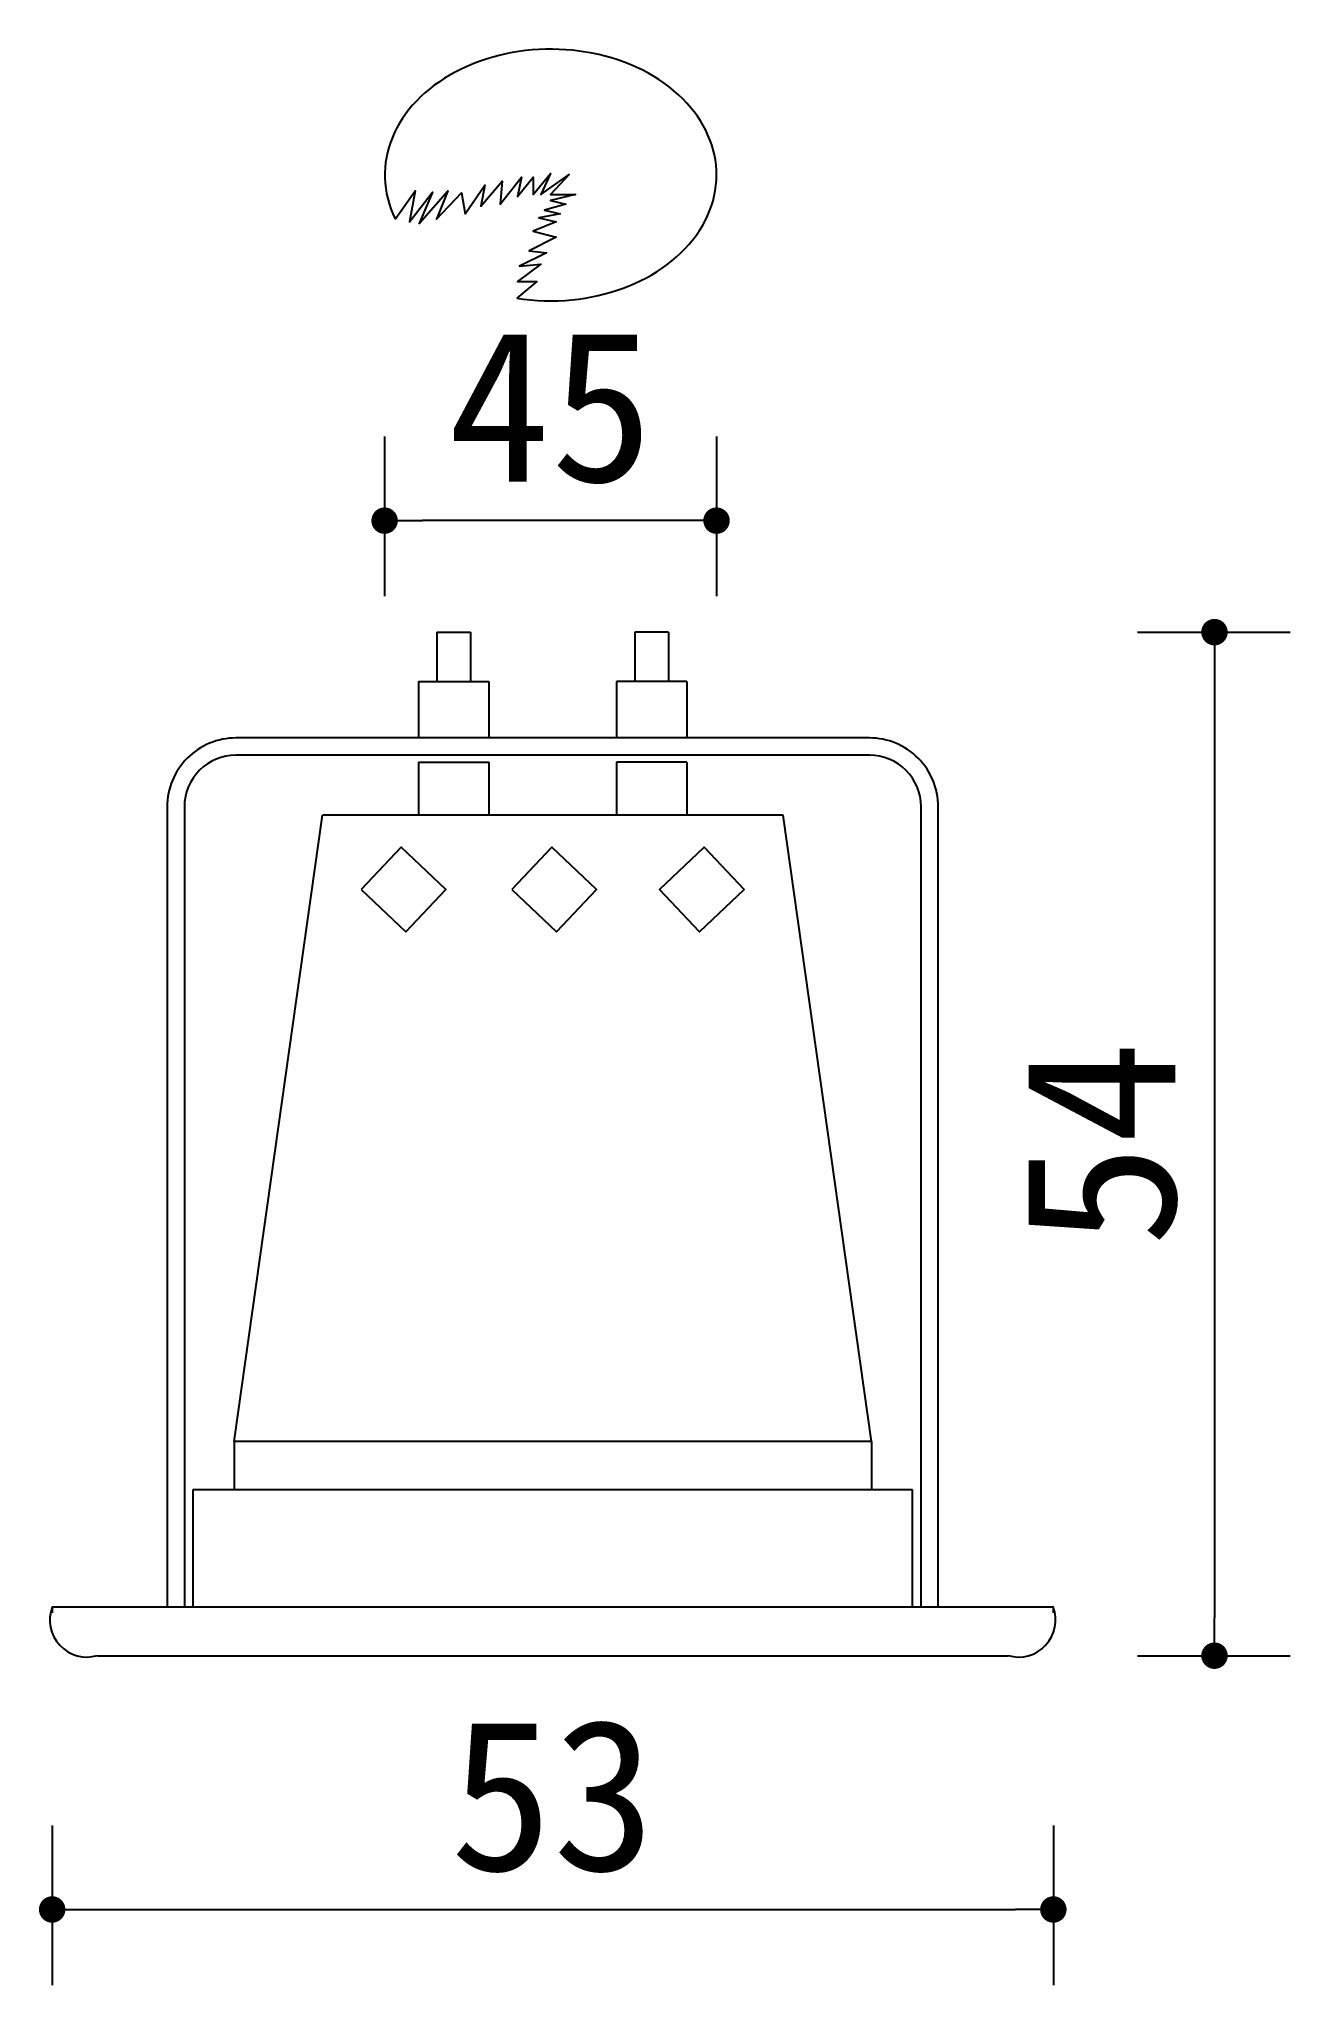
# Model space of a CAD drawing. Extents: x 230 to 296, y 337 to 440.
import ezdxf

# ---------------------------------------------------------------- set-up
doc = ezdxf.new("R2010")
doc.units = 0
doc.header["$MEASUREMENT"] = 0
doc.layers.get('0').update_dxf_attribs({"linetype": 'CONTINUOUS'})
doc.layers.get('DEFPOINTS').update_dxf_attribs({"linetype": 'CONTINUOUS'})
for name, color, linetype in [('3', 3, 'CONTINUOUS'), ('4', 4, 'CONTINUOUS'), ('DIM', 3, 'CONTINUOUS')]:
    doc.layers.add(name, color=color, linetype=linetype)
doc.styles.add('HZ', font='')
doc.styles.get('HZ').set_extended_font_data('仿宋_GB2312')
doc.dimstyles.get("Standard").update_dxf_attribs({"dimtxt": 0.18, "dimasz": 0.18, "dimexe": 0.18, "dimexo": 0.0625, "dimgap": 0.09, "dimtad": 0, "dimtih": 1, "dimtoh": 1, "dimdec": 4, "dimzin": 0, "dimtxsty": 'STANDARD', "dimcen": 0.09, "dimazin": 3, "dimtfac": 1, "dimtdec": 4, "dimtofl": 0, "dimtmove": 0, "dimatfit": 3, "dimtolj": 1, "dimtzin": 0})

# ---------------------------------------------------------------- blocks, each defined once
blk = doc.blocks.new('_DOT')
at = {"color": 0, "linetype": 'BYBLOCK'}
blk.add_line((-0.35, 0), (-1, 0), dxfattribs=at)
at = {"color": 0, "linetype": 'BYBLOCK', "const_width": 0.35}
blk.add_lwpolyline([(-0.175, 0, 1), (0.175, 0, 1)], format="xyb", close=True, dxfattribs=at)
blk = doc.blocks.new('*D2')
at = {"linetype": 'BYBLOCK'}
for p, q in [((230.28, 345.49), (230.28, 337.05)), ((283.28, 345.49), (283.28, 337.05)), ((232.28, 341.05), (281.28, 341.05))]:
    blk.add_line(p, q, dxfattribs=at)
at = {"layer": 'DEFPOINTS', "color": 0, "linetype": 'BYBLOCK'}
for p in [(230.28, 349.49), (283.28, 349.49), (283.28, 341.05)]:
    blk.add_point(p, dxfattribs=at)
at = {"linetype": 'BYBLOCK', "xscale": 2, "yscale": 2, "zscale": 2, "rotation": 180}
blk.add_blockref('_DOT', (230.28, 341.05), dxfattribs=at)
at = {"linetype": 'BYBLOCK', "xscale": 2, "yscale": 2, "zscale": 2}
blk.add_blockref('_DOT', (283.28, 341.05), dxfattribs=at)
at = {"color": 0, "linetype": 'BYBLOCK', "insert": (256.78, 347.05), "char_height": 8, "attachment_point": 5, "style": 'HZ'}
blk.add_mtext('\\A1;53', dxfattribs=at)
blk = doc.blocks.new('*D3')
at = {"linetype": 'BYBLOCK'}
for p, q in [((287.73, 408.64), (295.81, 408.64)), ((291.81, 406.64), (291.81, 356.48)), ((287.73, 354.48), (295.81, 354.48))]:
    blk.add_line(p, q, dxfattribs=at)
at = {"layer": 'DEFPOINTS', "color": 0, "linetype": 'BYBLOCK'}
for p in [(283.73, 408.64), (283.73, 354.48), (291.81, 354.48)]:
    blk.add_point(p, dxfattribs=at)
at = {"linetype": 'BYBLOCK', "xscale": 2, "yscale": 2, "zscale": 2}
for p, rotation in [((291.81, 408.64), 90), ((291.81, 354.48), 270)]:
    blk.add_blockref('_DOT', p, dxfattribs=dict(at, rotation=rotation))
at = {"color": 0, "linetype": 'BYBLOCK', "insert": (285.81, 381.56), "char_height": 8, "attachment_point": 5, "rotation": 90, "style": 'HZ'}
blk.add_mtext('\\A1;54', dxfattribs=at)
blk = doc.blocks.new('*D1')
at = {"linetype": 'BYBLOCK'}
for p, q in [((247.88, 419), (247.88, 410.54)), ((265.45, 419), (265.45, 410.54)), ((263.45, 414.54), (249.88, 414.54))]:
    blk.add_line(p, q, dxfattribs=at)
at = {"layer": 'DEFPOINTS', "color": 0, "linetype": 'BYBLOCK'}
for p in [(247.88, 423), (265.45, 423), (247.88, 414.54)]:
    blk.add_point(p, dxfattribs=at)
at = {"linetype": 'BYBLOCK', "xscale": 2, "yscale": 2, "zscale": 2, "rotation": 180}
blk.add_blockref('_DOT', (247.88, 414.54), dxfattribs=at)
at = {"linetype": 'BYBLOCK', "xscale": 2, "yscale": 2, "zscale": 2}
blk.add_blockref('_DOT', (265.45, 414.54), dxfattribs=at)
at = {"color": 0, "linetype": 'BYBLOCK', "insert": (256.67, 420.54), "char_height": 8, "attachment_point": 5, "style": 'HZ'}
blk.add_mtext('\\A1;45', dxfattribs=at)

msp = doc.modelspace()

# ---------------------------------------------------------------- linework, layer by layer
at = {"layer": '3'}
msp.add_lwpolyline([(248.44, 430.5), (249.49, 431.99), (249.19, 430.36), (250.41, 431.92), (249.7, 430.26), (251.23, 431.99), (250.62, 430.49), (251.95, 431.89), (252.15, 430.77), (253.18, 432.3), (252.97, 431.18), (254.1, 432.5), (254, 431.28), (255.12, 432.71), (254.92, 431.69), (255.74, 432.71), (255.74, 431.79), (256.66, 432.91), (256.15, 431.79), (257.65, 432.86), (257.65, 432.86), (256.66, 431.79), (257.99, 431.79), (256.66, 431.48), (257.48, 431.28), (256.35, 430.97), (257.17, 430.77), (256.04, 430.56), (256.96, 430.36), (255.74, 429.85), (256.96, 429.54), (255.53, 428.82), (256.45, 428.72), (255.02, 428.01), (256.15, 428.11), (254.92, 427.19), (255.94, 427.19), (254.87, 426.31)], dxfattribs=at)
msp.add_lwpolyline([(276.28, 357.05), (276.28, 399.4, 0.414214), (273.54, 402.13), (240.01, 402.13, 0.414214), (237.28, 399.4), (237.28, 357.05)], format="xyb", dxfattribs=at)
msp.add_ellipse((256.67, 432.83), major_axis=(8.78, 0), ratio=0.758153, start_param=4.506112, end_param=9.781472, dxfattribs=at)
at = {"layer": '4'}
for p, q in [((250.64, 408.64), (250.64, 406.02)), ((250.64, 408.64), (252.43, 408.64)), ((252.43, 408.64), (252.43, 406.02)), ((261.13, 408.64), (261.13, 406.02)), ((262.91, 408.64), (261.13, 408.64)), ((262.91, 408.64), (262.91, 406.02)), ((249.68, 406.02), (249.68, 403.04)), ((249.68, 406.02), (253.4, 406.02)), ((253.4, 406.02), (253.4, 403.04)), ((260.16, 406.02), (260.16, 403.04)), ((263.88, 406.02), (260.16, 406.02)), ((263.88, 406.02), (263.88, 403.04)), ((249.68, 401.76), (253.4, 401.76)), ((249.68, 401.76), (249.68, 398.95)), ((253.4, 401.76), (253.4, 398.95)), ((260.16, 401.76), (260.16, 398.95)), ((263.88, 401.76), (260.16, 401.76)), ((263.88, 401.76), (263.88, 398.95)), ((239.91, 365.81), (244.59, 398.95)), ((273.65, 365.81), (268.97, 398.95)), ((239.91, 365.81), (239.91, 363.26)), ((273.65, 365.81), (273.65, 363.26))]:
    msp.add_line(p, q, dxfattribs=at)
msp.add_lwpolyline([(277.19, 357.05), (277.19, 399.4, 0.414214), (273.54, 403.04), (240.01, 403.04, 0.414214), (236.37, 399.4), (236.37, 357.05)], format="xyb", dxfattribs=at)
for points in [[(268.97, 398.95), (244.59, 398.95)], [(273.65, 365.81), (239.91, 365.81)], [(275.82, 363.26), (237.73, 363.26)], [(237.73, 363.26), (237.73, 357.05)], [(275.82, 357.05), (275.82, 363.26)], [(283.28, 356.74), (283.28, 357.05), (230.28, 357.05), (230.28, 356.74)], [(232.68, 354.48), (280.88, 354.48)]]:
    msp.add_lwpolyline(points, dxfattribs=at)
for points in [[(246.64, 395.02), (249, 392.79), (251.12, 395.03), (248.76, 397.27)], [(254.61, 395.02), (256.98, 392.79), (259.1, 395.03), (256.73, 397.27)], [(266.92, 395.02), (264.55, 392.79), (262.43, 395.03), (264.8, 397.27)]]:
    msp.add_lwpolyline(points, close=True, dxfattribs=at)
for centre, start, end in [((232.12, 356.37), 159.7802, 286.3969), ((281.44, 356.37), 253.6031, 20.2198)]:
    msp.add_arc(centre, 1.96, start, end, dxfattribs=at)

# ---------------------------------------------------------------- dimensions: what is measured, and where the dimension line sits
at = {"layer": '3'}
dim = msp.add_linear_dim(base=(291.81, 354.48), p1=(283.73, 408.64), p2=(283.73, 354.48), angle=90, text='54', dimstyle='STANDARD', override={"dimscale": 4, "dimtxt": 2, "dimasz": 0.5, "dimexe": 1, "dimexo": 1, "dimgap": 0.5, "dimtad": 1, "dimtih": 0, "dimtoh": 0, "dimdec": 0, "dimtxsty": 'HZ', "dimblk1": 'DOT', "dimblk2": 'DOT', "dimsah": 1, "dimcen": 0, "dimclrd": 256, "dimclre": 256, "dimtfac": 0.5, "dimtdec": 0, "dimtofl": 1}, dxfattribs=at)
dim.commit()
dim.dimension.update_dxf_attribs({"geometry": '*D3', "text_midpoint": (285.81, 381.56)})
dim = msp.add_linear_dim(base=(283.28, 341.05), p1=(230.28, 349.49), p2=(283.28, 349.49), text='53', dimstyle='STANDARD', override={"dimscale": 4, "dimtxt": 2, "dimasz": 0.5, "dimexe": 1, "dimexo": 1, "dimgap": 0.5, "dimtad": 1, "dimtih": 0, "dimtoh": 0, "dimdec": 0, "dimtxsty": 'HZ', "dimblk1": 'DOT', "dimblk2": 'DOT', "dimsah": 1, "dimcen": 0, "dimclrd": 256, "dimclre": 256, "dimtfac": 0.5, "dimtdec": 0, "dimtofl": 1}, dxfattribs=at)
dim.commit()
dim.dimension.update_dxf_attribs({"geometry": '*D2', "text_midpoint": (256.78, 347.05)})
at = {"layer": 'DIM'}
dim = msp.add_linear_dim(base=(247.88, 414.54), p1=(265.45, 423), p2=(247.88, 423), text='45', dimstyle='STANDARD', override={"dimscale": 4, "dimtxt": 2, "dimasz": 0.5, "dimexe": 1, "dimexo": 1, "dimgap": 0.5, "dimtad": 1, "dimtih": 0, "dimtoh": 0, "dimdec": 0, "dimtxsty": 'HZ', "dimblk1": 'DOT', "dimblk2": 'DOT', "dimsah": 1, "dimcen": 0, "dimclrd": 256, "dimclre": 256, "dimtfac": 0.5, "dimtdec": 0, "dimtofl": 1}, dxfattribs=at)
dim.commit()
dim.dimension.update_dxf_attribs({"geometry": '*D1', "text_midpoint": (256.67, 420.54)})

doc.saveas('drawing.dxf')
